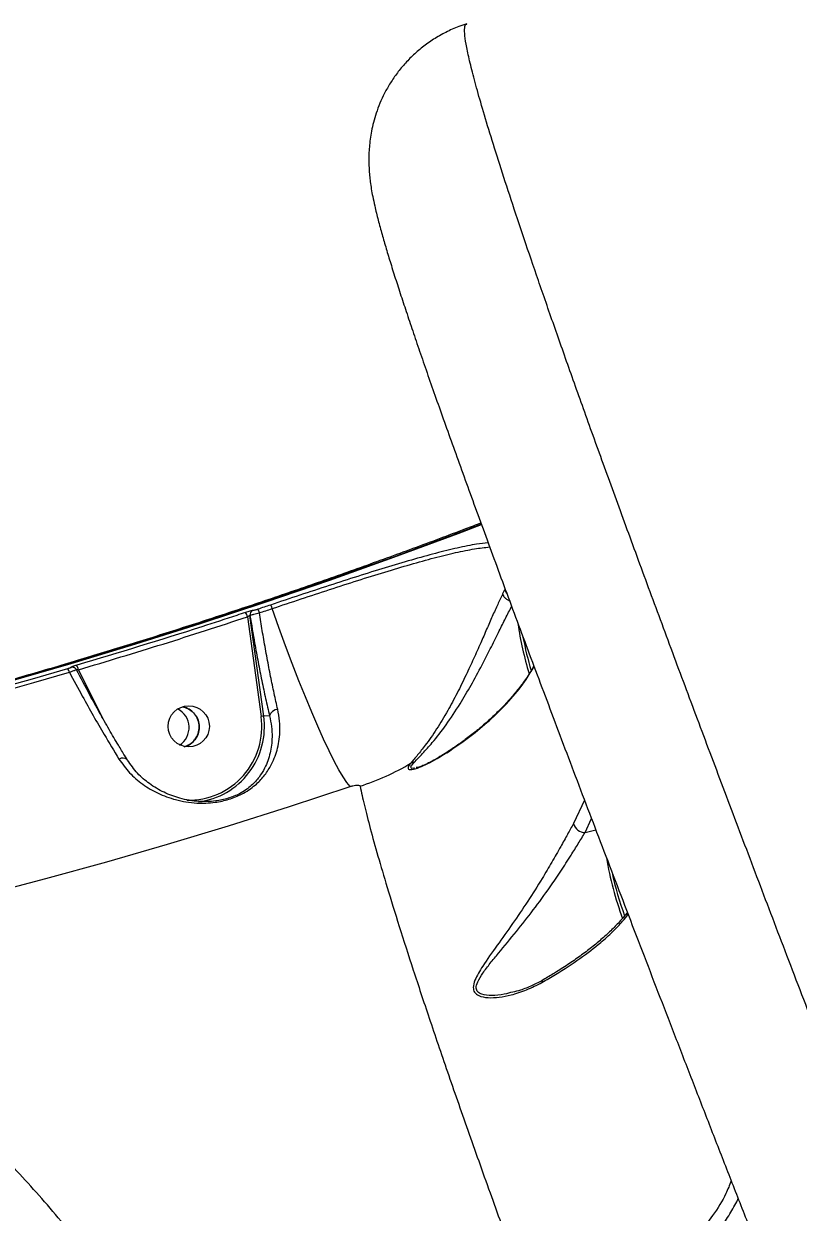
# Model space of a CAD drawing. Header units: millimetres. Extents: x -7447 to 8662, y -5576 to 6370.
# Drawn here: x 3353.6 to 3521.4, y -1585.9 to -1328 of the extents above; entities that cross this region are included whole.
import ezdxf

# ---------------------------------------------------------------- set-up
doc = ezdxf.new("R2010")
doc.units = ezdxf.units.MM
doc.layers.add('DiKom', color=7, linetype='Continuous')
doc.layers.add('DIKOM_ОБЪЕКТ', color=7, linetype='Continuous')
doc.styles.add('style1', font='arial.ttf', dxfattribs={"width": 0.8})
doc.dimstyles.new('1-50', dxfattribs={"dimtxt": 300, "dimasz": 200, "dimexe": 100, "dimexo": 0, "dimgap": 100, "dimtad": 1, "dimdec": 0, "dimtxsty": 'style1', "dimcen": 0, "dimclrd": 7, "dimclre": 7, "dimadec": 1, "dimazin": 2, "dimtfac": 1, "dimtdec": 0, "dimtmove": 1, "dimatfit": 3, "dimfxl": 0, "dimlwd": 25, "dimlwe": 18, "dimarcsym": 0})

# ---------------------------------------------------------------- blocks, each defined once
blk = doc.blocks.new('*D10')
at = {"color": 7, "linetype": 'Continuous', "lineweight": 18, "transparency": 16777216}
for p, q in [((-5489.75, 240.8), (-5489.75, 4573.49)), ((4778.18, -2126.78), (4778.18, 4573.49))]:
    blk.add_line(p, q, dxfattribs=at)
at = {"color": 7, "linetype": 'Continuous', "lineweight": 25, "transparency": 16777216}
blk.add_line((4578.18, 4473.49), (-5289.75, 4473.49), dxfattribs=at)
at = {"color": 7, "linetype": 'Continuous', "transparency": 16777216}
for points in [[(-5289.75, 4506.82), (-5289.75, 4440.16), (-5489.75, 4473.49)], [(4578.18, 4506.82), (4578.18, 4440.16), (4778.18, 4473.49)]]:
    blk.add_solid(points, dxfattribs=at)
at = {"layer": 'Defpoints', "color": 0, "linetype": 'Continuous', "transparency": 16777216}
for p in [(-5489.75, 4473.49), (-5489.75, 240.8), (4778.18, -2126.78)]:
    blk.add_point(p, dxfattribs=at)
at = {"color": 0, "linetype": 'Continuous', "lineweight": 15, "transparency": 16777216, "insert": (-777.31, 4726.76), "char_height": 300, "attachment_point": 5, "style": 'style1'}
blk.add_mtext('10300', dxfattribs=at)
blk = doc.blocks.new('*D11')
at = {"color": 7, "linetype": 'Continuous', "lineweight": 18, "transparency": 16777216}
for p, q in [((2045.4, 3512.26), (7772.09, 3512.26)), ((-1858.48, -4091.08), (7772.09, -4091.08))]:
    blk.add_line(p, q, dxfattribs=at)
at = {"color": 7, "linetype": 'Continuous', "lineweight": 25, "transparency": 16777216}
blk.add_line((7672.09, -3891.08), (7672.09, 3312.26), dxfattribs=at)
at = {"color": 7, "linetype": 'Continuous', "transparency": 16777216}
for points in [[(7638.76, 3312.26), (7705.42, 3312.26), (7672.09, 3512.26)], [(7638.76, -3891.08), (7705.42, -3891.08), (7672.09, -4091.08)]]:
    blk.add_solid(points, dxfattribs=at)
at = {"layer": 'Defpoints', "color": 0, "linetype": 'Continuous', "transparency": 16777216}
for p in [(2045.4, 3512.26), (7672.09, 3512.26), (-1858.48, -4091.08)]:
    blk.add_point(p, dxfattribs=at)
at = {"color": 0, "linetype": 'Continuous', "lineweight": 15, "transparency": 16777216, "insert": (7418.92, 3.22), "char_height": 300, "attachment_point": 5, "rotation": 90, "style": 'style1'}
blk.add_mtext('7600', dxfattribs=at)
blk = doc.blocks.new('*D12')
at = {"layer": 'Defpoints', "color": 0, "transparency": 16777216}
for p in [(-7446.93, 5919.72), (-7446.93, 736.93), (6905.53, -2412.68)]:
    blk.add_point(p, dxfattribs=at)
at = {"layer": 'DiKom', "color": 7, "lineweight": 18, "transparency": 16777216}
for p, q in [((-7446.93, 736.93), (-7446.93, 6019.72)), ((6905.53, -2412.68), (6905.53, 6019.72))]:
    blk.add_line(p, q, dxfattribs=at)
at = {"layer": 'DiKom', "color": 7, "lineweight": 25, "transparency": 16777216}
blk.add_line((6705.53, 5919.72), (-7246.93, 5919.72), dxfattribs=at)
at = {"layer": 'DiKom', "color": 7, "transparency": 16777216}
for points in [[(-7246.93, 5953.05), (-7246.93, 5886.39), (-7446.93, 5919.72)], [(6705.53, 5953.05), (6705.53, 5886.39), (6905.53, 5919.72)]]:
    blk.add_solid(points, dxfattribs=at)
at = {"layer": 'DiKom', "color": 0, "transparency": 16777216, "insert": (-918.31, 6173), "char_height": 300, "attachment_point": 5, "style": 'style1'}
blk.add_mtext('14300', dxfattribs=at)
blk = doc.blocks.new('*D13')
at = {"layer": 'Defpoints', "color": 0, "transparency": 16777216}
for p in [(2049.72, 5594.27), (-1141.86, -5576.35), (8561.69, -5576.35)]:
    blk.add_point(p, dxfattribs=at)
at = {"layer": 'DiKom', "color": 7, "lineweight": 18, "transparency": 16777216}
for p, q in [((2049.72, 5594.27), (8661.69, 5594.27)), ((-1141.86, -5576.35), (8661.69, -5576.35))]:
    blk.add_line(p, q, dxfattribs=at)
at = {"layer": 'DiKom', "color": 7, "lineweight": 25, "transparency": 16777216}
blk.add_line((8561.69, 5394.27), (8561.69, -5376.35), dxfattribs=at)
at = {"layer": 'DiKom', "color": 7, "transparency": 16777216}
for points in [[(8528.35, 5394.27), (8595.02, 5394.27), (8561.69, 5594.27)], [(8528.35, -5376.35), (8595.02, -5376.35), (8561.69, -5576.35)]]:
    blk.add_solid(points, dxfattribs=at)
at = {"layer": 'DiKom', "color": 0, "transparency": 16777216, "insert": (8308.52, 8.96), "char_height": 300, "attachment_point": 5, "rotation": 90, "style": 'style1'}
blk.add_mtext('11200', dxfattribs=at)

msp = doc.modelspace()

# ---------------------------------------------------------------- linework, layer by layer
at = {"layer": 'DIKOM_ОБЪЕКТ', "color": 7, "linetype": 'Continuous', "lineweight": 15}
for p, q in [((3449.62, -1328.13), (3449.62, -1328.14)), ((3457.8, -1450.82), (3457.36, -1451.74)), ((3402.58, -1456.4), (3402.59, -1456.4)), ((3405.57, -1478.24), (3402.58, -1456.4)), ((3403.26, -1455.31), (3403.26, -1455.31)), ((3402.05, -1456.69), (3405.01, -1478.31)), ((3363.81, -1467.67), (3363.81, -1467.67)), ((3370.6, -1478.52), (3365.44, -1468.16)), ((3406.84, -1478.17), (3405.57, -1478.24)), ((3389.01, -1484.68), (3388.34, -1484.86)), ((3375.96, -1487.61), (3375.4, -1486.68)), ((3438.83, -1489.35), (3438.6, -1489.41)), ((3475.11, -1496.49), (3472.72, -1501.55)), ((3475.22, -1503.5), (3476.63, -1500.47)), ((3475.22, -1503.5), (3477.55, -1502.89)), ((3466.13, -1535.44), (3466.17, -1535.42))]:
    msp.add_line(p, q, dxfattribs=at)
at = {"layer": 'DIKOM_ОБЪЕКТ', "color": 7, "linetype": 'Continuous', "lineweight": 15, "flags": 128}
for points in [[(3227.39, -1498.3), (3238.71, -1496.39), (3252.4, -1493.91), (3266.17, -1491.22), (3280, -1488.33), (3293.89, -1485.24), (3307.83, -1481.95), (3321.8, -1478.46), (3335.8, -1474.77), (3349.82, -1470.9), (3363.84, -1466.83), (3377.87, -1462.58), (3391.89, -1458.14), (3405.9, -1453.52), (3419.87, -1448.73), (3433.81, -1443.76), (3447.7, -1438.61), (3452.77, -1436.69)], [(3452.75, -1436.62), (3447.63, -1438.56), (3433.7, -1443.72), (3419.71, -1448.7), (3405.7, -1453.51), (3391.65, -1458.15), (3377.59, -1462.6), (3363.52, -1466.86), (3349.45, -1470.94), (3335.39, -1474.83), (3321.34, -1478.52), (3307.33, -1482.02), (3293.35, -1485.32), (3279.42, -1488.42), (3265.55, -1491.32), (3251.74, -1494.02), (3238, -1496.51), (3235.41, -1496.96)], [(3407.04, -1454.13), (3406.7, -1454.24), (3406.35, -1454.36), (3406.01, -1454.47), (3405.67, -1454.59), (3405.32, -1454.7), (3404.98, -1454.82), (3404.64, -1454.93), (3404.29, -1455.05)], [(3404.65, -1455.83), (3404.99, -1455.71), (3405.34, -1455.6), (3405.68, -1455.49), (3406.02, -1455.37), (3406.37, -1455.26), (3406.71, -1455.14), (3407.05, -1455.03), (3407.4, -1454.91)], [(3424.32, -1493.49), (3423.61, -1492.64), (3422.79, -1491.43), (3421.86, -1489.87), (3420.84, -1487.98), (3419.74, -1485.76), (3418.55, -1483.24), (3417.29, -1480.44), (3415.97, -1477.37), (3414.6, -1474.07), (3413.2, -1470.55), (3411.76, -1466.84), (3410.31, -1462.98), (3408.85, -1458.99), (3407.4, -1454.91)], [(3363.06, -1467.96), (3355.38, -1470.18), (3347.7, -1472.34), (3340.03, -1474.45), (3332.36, -1476.49), (3324.7, -1478.48), (3317.05, -1480.41), (3309.41, -1482.27), (3301.78, -1484.08)], [(3302.21, -1484.84), (3309.84, -1483.04), (3317.47, -1481.17), (3325.12, -1479.25), (3332.77, -1477.26), (3340.43, -1475.22), (3348.1, -1473.11), (3355.77, -1470.95), (3363.45, -1468.73)], [(3376.04, -1487.81), (3375.96, -1487.63), (3375.95, -1487.62)], [(3283.36, -1530.83), (3292.83, -1528.96), (3305.85, -1526.23), (3318.92, -1523.31), (3332.03, -1520.21), (3345.18, -1516.93), (3358.35, -1513.46), (3371.55, -1509.82), (3384.75, -1505.99), (3397.95, -1502), (3411.14, -1497.83), (3424.32, -1493.49)]]:
    msp.add_lwpolyline(points, dxfattribs=at)
at = {"layer": 'DIKOM_ОБЪЕКТ', "color": 7, "linetype": 'Continuous', "lineweight": 15}
msp.add_circle((3389.32, -1480.45), 4.47, dxfattribs=at)
for centre, radius, start, end in [((3459.53, -1450.31), 1.8, 196.4187, 223.0873), ((3399.69, -1457.23), 2.42, 12.7829, 37.5743), ((3403.58, -1456.27), 1, 108.6956, 187.5929), ((3403.58, -1456.27), 1, 108.698, 187.5904), ((3402.18, -1456.48), 2.56, 14.7821, 34.1353), ((3530.32, -1448.23), 70.35, 188.1125, 197.1796), ((3532.36, -1447.72), 71.85, 190.7438, 196.7027), ((3361.89, -1469.02), 1.58, 10.6227, 42.351), ((3364.09, -1468.61), 0.981, 79.5653, 106.2524), ((3364.08, -1468.61), 0.979, 79.9306, 106.3101), ((3364.08, -1468.62), 0.994, 61.088, 79.7091), ((3363.11, -1468.59), 2.36, 10.5621, 35.8873), ((3384.88, -1480.72), 4.52, 302.8558, 63.2569), ((3408.77, -1478.79), 2.03, 94.5331, 162.0642), ((3389.25, -1480.55), 15.92, 268.8631, 8.1122), ((3389.27, -1480.53), 16.46, 277.511, 8.0278), ((3407.45, -1495.21), 17.08, 96.3306, 98.2208), ((3375.02, -1488.9), 1.58, 53.761, 120.9232), ((3411.07, -1444.84), 50.96, 287.5654, 301.1691), ((3438.17, -1489.98), 1.71, 90.0276, 115.0327), ((3475.26, -1500.87), 2.63, 195.1096, 269.1864), ((3550.77, -1497.07), 71.91, 189.5454, 200.3899), ((3548.99, -1497.57), 69.46, 192.133, 200.2059), ((3466.61, -1536), 0.738, 130.4363, 180.8059)]:
    msp.add_arc(centre, radius, start, end, dxfattribs=at)
for points, knots in [([(3449.6, -1328.09), (3449.02, -1328.26), (3447.46, -1328.74), (3445.04, -1329.86), (3442.39, -1331.36), (3439.96, -1333.09), (3437.76, -1335), (3435.81, -1337.06), (3434.11, -1339.21), (3432.66, -1341.43), (3431.46, -1343.65), (3430.51, -1345.84), (3429.77, -1347.94), (3429.22, -1349.94), (3428.83, -1351.82), (3428.57, -1353.57), (3428.42, -1355.21), (3428.35, -1356.75), (3428.35, -1358.22), (3428.41, -1359.63), (3428.52, -1361.03), (3428.69, -1362.46), (3428.91, -1363.97), (3429.22, -1365.7), (3429.7, -1367.92), (3430.35, -1370.59), (3431.19, -1373.64), (3432.09, -1376.77), (3433.1, -1380.07), (3434.21, -1383.61), (3435.45, -1387.44), (3436.78, -1391.46), (3438.21, -1395.7), (3439.74, -1400.18), (3441.37, -1404.89), (3443.11, -1409.85), (3444.96, -1415.06), (3446.91, -1420.52), (3448.97, -1426.23), (3451.13, -1432.19), (3453.39, -1438.39), (3455.76, -1444.85), (3458.24, -1451.54), (3460.8, -1458.46), (3463.46, -1465.57), (3466.2, -1472.89), (3469.04, -1480.43), (3471.97, -1488.2), (3475, -1496.19), (3478.12, -1504.39), (3481.33, -1512.79), (3484.62, -1521.41), (3488, -1530.21), (3491.46, -1539.2), (3495, -1548.37), (3498.63, -1557.74), (3502.33, -1567.29), (3506.1, -1576.98), (3509.93, -1586.79), (3513.81, -1596.72), (3517.75, -1606.8), (3521.76, -1617.03), (3525.84, -1627.41), (3529.98, -1637.91), (3534.17, -1648.54), (3538.42, -1659.29), (3542.72, -1670.15), (3547.07, -1681.1), (3551.45, -1692.13), (3555.89, -1703.27), (3560.36, -1714.5), (3564.88, -1725.79), (3569.41, -1737.12), (3573.95, -1748.45), (3578.5, -1759.79), (3583.08, -1771.18), (3587.69, -1782.63), (3592.34, -1794.14), (3597.01, -1805.7), (3601.7, -1817.3), (3606.41, -1828.92), (3611.13, -1840.53), (3615.84, -1852.14), (3620.56, -1863.71), (3625.26, -1875.24), (3629.94, -1886.7), (3634.6, -1898.09), (3639.23, -1909.4), (3643.85, -1920.66), (3648.47, -1931.89), (3653.09, -1943.11), (3657.69, -1954.27), (3662.26, -1965.34), (3666.81, -1976.32), (3671.3, -1987.17), (3675.76, -1997.91), (3680.18, -2008.53), (3684.56, -2019.03), (3688.89, -2029.4), (3693.17, -2039.64), (3697.41, -2049.76), (3701.6, -2059.75), (3705.75, -2069.59), (3709.83, -2079.28), (3713.86, -2088.81), (3717.83, -2098.19), (3721.74, -2107.41), (3725.58, -2116.43), (3729.34, -2125.24), (3733.02, -2133.83), (3736.61, -2142.22), (3740.14, -2150.42), (3743.59, -2158.42), (3746.97, -2166.21), (3750.26, -2173.79), (3753.47, -2181.16), (3756.59, -2188.3), (3759.62, -2195.21), (3762.57, -2201.88), (3765.43, -2208.33), (3768.2, -2214.56), (3770.87, -2220.53), (3773.44, -2226.24), (3775.9, -2231.67), (3778.26, -2236.85), (3780.53, -2241.79), (3782.71, -2246.49), (3784.78, -2250.93), (3786.77, -2255.12), (3788.65, -2259.06), (3790.45, -2262.77), (3792.16, -2266.23), (3793.79, -2269.47), (3795.36, -2272.5), (3796.89, -2275.39), (3798.48, -2278.24), (3799.99, -2280.8), (3801.33, -2282.9), (3802.43, -2284.48), (3803.35, -2285.7), (3804.3, -2286.87), (3805.29, -2288), (3806.36, -2289.12), (3807.52, -2290.23), (3808.82, -2291.34), (3810.27, -2292.46), (3811.9, -2293.57), (3813.74, -2294.64), (3815.8, -2295.66), (3818.07, -2296.57), (3820.55, -2297.33), (3823.19, -2297.89), (3825.96, -2298.23), (3828.8, -2298.31), (3831.78, -2298.1), (3834.85, -2297.59), (3837.9, -2296.71), (3840.21, -2295.84), (3841.44, -2295.18), (3841.75, -2295.02)], [0, 0, 0, 0, 0.001201, 0.003259, 0.00528, 0.007266, 0.00922, 0.011142, 0.013033, 0.014891, 0.016715, 0.018505, 0.020265, 0.022009, 0.023761, 0.025545, 0.0274, 0.029375, 0.031526, 0.033922, 0.036655, 0.039847, 0.04368, 0.04846, 0.054794, 0.064418, 0.07374, 0.082405, 0.090649, 0.099374, 0.107793, 0.116, 0.124155, 0.132208, 0.140204, 0.148165, 0.156105, 0.16404, 0.171985, 0.179859, 0.187756, 0.195668, 0.203577, 0.211463, 0.219306, 0.227092, 0.234914, 0.242753, 0.250582, 0.258408, 0.26624, 0.274083, 0.281947, 0.289758, 0.297586, 0.305445, 0.313317, 0.321175, 0.328997, 0.336766, 0.344537, 0.352361, 0.360174, 0.367986, 0.375802, 0.383628, 0.391472, 0.399286, 0.407091, 0.414925, 0.422774, 0.430618, 0.438438, 0.446218, 0.453962, 0.461712, 0.469492, 0.477299, 0.485125, 0.492968, 0.50082, 0.508677, 0.516531, 0.524377, 0.532208, 0.540019, 0.547805, 0.555561, 0.563299, 0.57111, 0.57894, 0.586781, 0.594625, 0.602464, 0.610289, 0.618082, 0.625893, 0.633697, 0.641496, 0.649296, 0.657103, 0.664925, 0.672775, 0.68059, 0.688424, 0.696282, 0.704149, 0.712008, 0.71984, 0.727631, 0.735426, 0.743254, 0.751076, 0.758899, 0.766729, 0.774573, 0.782442, 0.790279, 0.798122, 0.806004, 0.813906, 0.82181, 0.829693, 0.83754, 0.845367, 0.853285, 0.861211, 0.869157, 0.877137, 0.885169, 0.893274, 0.901498, 0.909749, 0.918211, 0.926975, 0.936274, 0.946829, 0.954445, 0.958709, 0.96234, 0.965388, 0.968008, 0.970318, 0.972407, 0.974346, 0.976192, 0.977994, 0.979788, 0.981591, 0.983423, 0.985288, 0.987183, 0.989099, 0.991027, 0.992963, 0.995111, 0.997225, 0.999298, 1, 1, 1, 1]), ([(3841.72, -2294.95), (3841.66, -2295.01), (3841.46, -2295.22), (3840.76, -2294.73), (3839.59, -2293.44), (3838.03, -2291.19), (3836.12, -2288.08), (3833.88, -2284.13), (3831.33, -2279.38), (3828.47, -2273.85), (3825.3, -2267.54), (3821.78, -2260.37), (3817.91, -2252.32), (3813.69, -2243.38), (3809.15, -2233.65), (3804.36, -2223.25), (3799.34, -2212.22), (3794.1, -2200.59), (3788.6, -2188.29), (3782.8, -2175.23), (3776.69, -2161.38), (3770.29, -2146.75), (3763.66, -2131.52), (3756.88, -2115.85), (3749.97, -2099.81), (3742.94, -2083.43), (3735.75, -2066.57), (3728.34, -2049.12), (3720.7, -2031.07), (3712.86, -2012.45), (3704.89, -1993.46), (3696.89, -1974.33), (3688.88, -1955.08), (3680.86, -1935.77), (3672.79, -1916.24), (3664.59, -1896.35), (3656.28, -1876.11), (3647.87, -1855.56), (3639.46, -1834.93), (3630.72, -1813.4), (3621.66, -1791.01), (3612.32, -1767.81), (3602.99, -1744.55), (3593.69, -1721.28), (3584.45, -1698.07), (3575.83, -1676.29), (3567.8, -1655.95), (3560.37, -1637.03), (3553.08, -1618.41), (3545.88, -1599.95), (3538.8, -1581.7), (3531.84, -1563.68), (3525.09, -1546.12), (3518.62, -1529.22), (3512.45, -1513), (3506.57, -1497.45), (3500.92, -1482.43), (3495.47, -1467.85), (3490.24, -1453.75), (3485.24, -1440.16), (3480.53, -1427.24), (3476.16, -1415.14), (3472.14, -1403.86), (3468.45, -1393.37), (3465.06, -1383.62), (3461.96, -1374.51), (3459.16, -1366.11), (3456.68, -1358.44), (3454.53, -1351.6), (3452.76, -1345.67), (3451.34, -1340.62), (3450.26, -1336.43), (3449.53, -1333.07), (3449.12, -1330.5), (3449.1, -1328.86), (3449.27, -1328.07), (3449.56, -1328.12), (3449.62, -1328.13)], [0, 0, 0, 0, 0.004915, 0.018122, 0.031707, 0.045304, 0.058902, 0.072487, 0.085714, 0.098952, 0.11219, 0.125416, 0.139028, 0.152653, 0.166277, 0.17989, 0.193117, 0.206356, 0.219595, 0.232823, 0.246435, 0.26006, 0.273685, 0.287297, 0.300508, 0.31373, 0.326951, 0.340162, 0.353755, 0.367361, 0.380966, 0.394559, 0.407771, 0.420994, 0.434217, 0.447429, 0.461024, 0.474632, 0.48824, 0.501835, 0.517118, 0.53241, 0.547692, 0.563305, 0.578927, 0.59454, 0.607769, 0.621009, 0.63425, 0.647479, 0.661092, 0.674718, 0.688344, 0.701957, 0.715163, 0.728381, 0.741599, 0.754805, 0.768394, 0.781994, 0.795595, 0.809184, 0.822412, 0.835651, 0.848891, 0.862119, 0.875733, 0.889359, 0.902986, 0.9166, 0.929824, 0.943058, 0.956293, 0.969516, 0.983126, 0.996748, 1, 1, 1, 1]), ([(3452.65, -1436.35), (3451.53, -1436.78), (3446.62, -1438.67), (3437.9, -1441.91), (3426.48, -1446.06), (3415.05, -1450.08), (3403.62, -1453.98), (3392.2, -1457.75), (3380.8, -1461.4), (3369.42, -1464.92), (3358.09, -1468.3), (3346.81, -1471.55), (3335.59, -1474.66), (3324.44, -1477.63), (3313.94, -1480.33), (3307.2, -1481.97), (3304.11, -1482.72)], [0, 0, 0, 0, 0.022611, 0.099212, 0.175786, 0.252317, 0.328788, 0.405185, 0.481492, 0.557694, 0.633774, 0.709716, 0.785504, 0.861124, 0.936558, 1, 1, 1, 1]), ([(3454.21, -1440.62), (3453.41, -1440.71), (3451.46, -1440.93), (3447.62, -1441.72), (3442.9, -1442.87), (3437.65, -1444.33), (3431.98, -1446.02), (3425.99, -1447.9), (3419.77, -1449.9), (3413.41, -1452), (3409.17, -1453.42), (3407.04, -1454.13)], [0, 0, 0, 0, 0.081688, 0.19673, 0.311404, 0.426168, 0.541136, 0.655996, 0.770333, 0.885068, 1, 1, 1, 1]), ([(3407.4, -1454.91), (3409.48, -1454.21), (3413.65, -1452.82), (3419.89, -1450.76), (3425.99, -1448.79), (3431.87, -1446.95), (3437.44, -1445.29), (3442.59, -1443.86), (3447.24, -1442.72), (3451.31, -1441.89), (3453.49, -1441.66), (3454.55, -1441.54)], [0, 0, 0, 0, 0.112061, 0.223452, 0.334876, 0.446937, 0.558131, 0.670145, 0.781717, 0.893104, 1, 1, 1, 1]), ([(3457.36, -1451.74), (3457.01, -1452.48), (3456.29, -1453.97), (3455.12, -1456.58), (3453.89, -1459.4), (3452.54, -1462.5), (3451.05, -1465.85), (3449.35, -1469.53), (3447.49, -1473.32), (3445.36, -1477.29), (3443.04, -1481.13), (3440.83, -1484.29), (3438.87, -1486.74), (3437.92, -1487.87), (3437.44, -1488.44)], [0, 0, 0, 0, 0.063796, 0.129342, 0.195696, 0.263423, 0.342259, 0.422706, 0.517077, 0.613405, 0.725403, 0.839997, 0.919318, 1, 1, 1, 1]), ([(3457.36, -1451.74), (3457.37, -1451.77), (3457.42, -1451.95), (3457.61, -1452.3), (3458.04, -1452.74), (3458.48, -1453.05), (3458.77, -1453.15), (3458.85, -1453.18)], [0, 0, 0, 0, 0.051497, 0.319929, 0.606934, 0.894032, 1, 1, 1, 1]), ([(3401.61, -1455.75), (3400.98, -1455.96), (3397.85, -1457), (3385.7, -1460.98), (3374.1, -1464.47), (3365.03, -1467.2)], [0, 0, 0, 0, 0.051712, 0.258558, 1, 1, 1, 1]), ([(3403.26, -1455.31), (3403.23, -1455.31), (3403.18, -1455.31), (3402.95, -1455.35), (3402.58, -1455.45), (3402.1, -1455.59), (3401.77, -1455.69), (3401.61, -1455.75)], [0, 0, 0, 0, 0.134261, 0.346954, 0.563269, 0.781815, 1, 1, 1, 1]), ([(3402.05, -1456.69), (3402.1, -1456.65), (3402.21, -1456.58), (3402.36, -1456.48), (3402.48, -1456.42), (3402.55, -1456.39), (3402.57, -1456.4), (3402.58, -1456.4)], [0, 0, 0, 0, 0.231869, 0.456216, 0.669077, 0.872308, 1, 1, 1, 1]), ([(3402.59, -1456.4), (3402.63, -1456.38), (3402.72, -1456.34), (3403.05, -1456.24), (3403.49, -1456.12), (3404, -1455.99), (3404.43, -1455.88), (3404.65, -1455.83)], [0, 0, 0, 0, 0.204445, 0.43007, 0.563367, 0.78029, 1, 1, 1, 1]), ([(3402.59, -1456.4), (3402.92, -1458.42), (3403.49, -1461.86), (3404.36, -1466.55), (3405.15, -1470.57), (3405.98, -1474.48), (3406.55, -1476.94), (3406.84, -1478.17)], [0, 0, 0, 0, 0.259053, 0.441623, 0.624196, 0.812097, 1, 1, 1, 1]), ([(3404.29, -1455.05), (3404.29, -1455.05), (3404.19, -1455.08), (3403.97, -1455.15), (3403.72, -1455.22), (3403.5, -1455.28), (3403.33, -1455.32), (3403.28, -1455.31), (3403.26, -1455.31)], [0, 0, 0, 0, 0.00435, 0.219725, 0.435585, 0.568267, 0.793848, 1, 1, 1, 1]), ([(3408.61, -1476.77), (3408.35, -1475.62), (3407.83, -1473.32), (3407.06, -1469.6), (3406.31, -1465.69), (3405.6, -1461.72), (3405.05, -1458.42), (3404.75, -1456.47), (3404.65, -1455.83)], [0, 0, 0, 0, 0.182796, 0.365595, 0.553748, 0.741895, 0.914193, 1, 1, 1, 1]), ([(3407.04, -1454.13), (3407.06, -1454.14), (3407.09, -1454.17), (3407.18, -1454.35), (3407.28, -1454.6), (3407.36, -1454.81), (3407.4, -1454.91)], [0, 0, 0, 0, 0.250002, 0.499943, 0.749874, 1, 1, 1, 1]), ([(3438.17, -1488.28), (3438.76, -1487.66), (3439.98, -1486.41), (3442.4, -1483.71), (3445.14, -1480.18), (3447.96, -1475.94), (3450.55, -1471.53), (3452.73, -1467.49), (3454.71, -1463.61), (3456.35, -1460.3), (3457.83, -1457.32), (3458.78, -1455.44), (3459.25, -1454.55), (3459.31, -1454.44)], [0, 0, 0, 0, 0.092231, 0.186679, 0.318163, 0.453021, 0.561621, 0.672829, 0.75925, 0.847793, 0.917861, 0.989761, 1, 1, 1, 1]), ([(3365.44, -1468.16), (3371.56, -1466.33), (3383.82, -1462.67), (3395.97, -1458.68), (3402.05, -1456.69)], [0, 0, 0, 0, 0.499917, 1, 1, 1, 1]), ([(3363.81, -1467.67), (3363.81, -1467.67), (3363.83, -1467.67), (3363.82, -1467.69), (3363.71, -1467.74), (3363.54, -1467.81), (3363.33, -1467.88), (3363.14, -1467.93), (3363.06, -1467.96)], [0, 0, 0, 0, 0.03401, 0.252269, 0.470547, 0.597991, 0.819375, 1, 1, 1, 1]), ([(3363.45, -1468.73), (3363.61, -1468.67), (3363.97, -1468.52), (3364.39, -1468.37), (3364.72, -1468.25), (3364.94, -1468.17), (3364.96, -1468.17), (3364.96, -1468.18)], [0, 0, 0, 0, 0.197016, 0.439834, 0.57964, 0.818305, 1, 1, 1, 1]), ([(3363.45, -1468.73), (3364.38, -1470.47), (3366.1, -1473.67), (3368.63, -1478.16), (3371.31, -1482.8), (3373.14, -1485.79), (3374.2, -1487.54)], [0, 0, 0, 0, 0.258073, 0.475002, 0.694074, 1, 1, 1, 1]), ([(3365.03, -1467.2), (3364.86, -1467.25), (3364.54, -1467.35), (3364.14, -1467.48), (3363.87, -1467.59), (3363.77, -1467.65), (3363.8, -1467.66), (3363.81, -1467.67)], [0, 0, 0, 0, 0.218276, 0.436779, 0.653045, 0.865745, 1, 1, 1, 1]), ([(3364.97, -1468.17), (3364.92, -1468.09), (3364.83, -1467.93), (3364.61, -1467.77), (3364.42, -1467.68), (3364.3, -1467.65), (3364.26, -1467.65)], [0, 0, 0, 0, 0.298805, 0.601567, 0.860227, 1, 1, 1, 1]), ([(3364.96, -1468.18), (3364.97, -1468.17), (3364.98, -1468.17), (3364.97, -1468.18), (3364.97, -1468.18)], [0, 0, 0, 0, 0.599529, 1, 1, 1, 1]), ([(3375.46, -1486.85), (3375, -1486.09), (3373.89, -1484.25), (3372.05, -1481.1), (3369.98, -1477.44), (3367.6, -1473.14), (3365.93, -1470), (3364.97, -1468.18)], [0, 0, 0, 0, 0.136043, 0.328994, 0.527601, 0.726211, 1, 1, 1, 1]), ([(3365, -1468.16), (3365.03, -1468.15), (3365.09, -1468.15), (3365.25, -1468.15), (3365.37, -1468.15), (3365.44, -1468.16)], [0, 0, 0, 0, 0.318241, 0.653707, 1, 1, 1, 1]), ([(3443.16, -1487.46), (3444.1, -1486.88), (3446.93, -1485.14), (3450.96, -1482.22), (3455.42, -1478.44), (3459.32, -1474.44), (3462.34, -1470.65), (3463.63, -1468.4), (3464.16, -1467.45)], [0, 0, 0, 0, 0.082071, 0.248011, 0.414216, 0.62931, 0.845165, 1, 1, 1, 1]), ([(3464.12, -1467.34), (3463.96, -1467.64), (3463.37, -1468.72), (3462.14, -1470.55), (3460.46, -1472.78), (3458.6, -1474.96), (3456.5, -1477.16), (3454.21, -1479.31), (3451.91, -1481.28), (3449.64, -1483.07), (3447.34, -1484.72), (3445.27, -1486.11), (3443.89, -1486.94), (3443.36, -1487.27)], [0, 0, 0, 0, 0.050032, 0.181429, 0.294, 0.401332, 0.515081, 0.623671, 0.71686, 0.8017, 0.880151, 0.953396, 1, 1, 1, 1]), ([(3374.2, -1487.54), (3374.93, -1488.57), (3376.4, -1490.64), (3379.3, -1493.1), (3382.64, -1495.07), (3385.84, -1496.25), (3388.71, -1496.87), (3390.9, -1497.11), (3393.03, -1497.13), (3395.36, -1496.93), (3398.08, -1496.35), (3400.55, -1495.34), (3402.38, -1494.25), (3404.06, -1492.96), (3405.69, -1491.26), (3407.35, -1488.77), (3408.62, -1485.64), (3409.14, -1482.31), (3409.09, -1479.3), (3408.77, -1477.62), (3408.61, -1476.77)], [0, 0, 0, 0, 0.071789, 0.145629, 0.22117, 0.298518, 0.340638, 0.383293, 0.4161, 0.449613, 0.498644, 0.54779, 0.58045, 0.613971, 0.670434, 0.728317, 0.811955, 0.898073, 0.948686, 1, 1, 1, 1]), ([(3390.88, -1483.03), (3391.11, -1482.57), (3391.57, -1481.67), (3391.64, -1480.12), (3391.24, -1478.64), (3390.36, -1477.38), (3389.21, -1476.51), (3388.34, -1476.31), (3387.96, -1476.22)], [0, 0, 0, 0, 0.172961, 0.345889, 0.518827, 0.691769, 0.86473, 1, 1, 1, 1]), ([(3387.97, -1476.22), (3388.37, -1476.32), (3389.27, -1476.54), (3390.41, -1477.44), (3391.27, -1478.71), (3391.65, -1480.2), (3391.53, -1481.74), (3390.91, -1483.14), (3390, -1484.14), (3389.28, -1484.53), (3389.01, -1484.68)], [0, 0, 0, 0, 0.111005, 0.245167, 0.379332, 0.513504, 0.64767, 0.781832, 0.915993, 1, 1, 1, 1]), ([(3406.84, -1478.17), (3407, -1478.94), (3407.33, -1480.51), (3407.44, -1483.24), (3407.08, -1486.31), (3406.05, -1489.17), (3404.63, -1491.48), (3403.23, -1493.03), (3401.74, -1494.22), (3400.13, -1495.21), (3397.9, -1496.14), (3395.44, -1496.65), (3393.34, -1496.81), (3391.41, -1496.77), (3389.41, -1496.53), (3386.82, -1495.95), (3383.88, -1494.84), (3380.83, -1493.01), (3378.12, -1490.72), (3376.74, -1488.79), (3376.04, -1487.81)], [0, 0, 0, 0, 0.051556, 0.103779, 0.189074, 0.276602, 0.333213, 0.390922, 0.422554, 0.454961, 0.501267, 0.547507, 0.579175, 0.611766, 0.653726, 0.6963, 0.773122, 0.851625, 0.924965, 1, 1, 1, 1]), ([(3388.34, -1484.86), (3388.59, -1484.8), (3389.33, -1484.62), (3390.21, -1483.94), (3390.69, -1483.28), (3390.88, -1483.03)], [0, 0, 0, 0, 0.240596, 0.707629, 1, 1, 1, 1]), ([(3437.44, -1488.44), (3437.21, -1488.75), (3436.78, -1489.33), (3436.87, -1489.81), (3437.7, -1489.87), (3439.25, -1489.41), (3441.18, -1488.57), (3442.49, -1487.83), (3443.16, -1487.46)], [0, 0, 0, 0, 0.167269, 0.30432, 0.44167, 0.637029, 0.81672, 1, 1, 1, 1]), ([(3443.35, -1487.25), (3443.18, -1487.36), (3442.49, -1487.8), (3441.36, -1488.38), (3440.11, -1488.95), (3439.23, -1489.28), (3438.73, -1489.42), (3438.62, -1489.44), (3438.61, -1489.45)], [0, 0, 0, 0, 0.091779, 0.387409, 0.643073, 0.838109, 0.987048, 1, 1, 1, 1]), ([(3443.16, -1487.46), (3443.17, -1487.44), (3443.22, -1487.36), (3443.3, -1487.31), (3443.36, -1487.28)], [0, 0, 0, 0, 0.208488, 1, 1, 1, 1]), ([(3438.26, -1489.5), (3438.2, -1489.52), (3437.79, -1489.63), (3437.43, -1489.52), (3437.43, -1489.09), (3437.9, -1488.57), (3438.17, -1488.28)], [0, 0, 0, 0, 0.044054, 0.337734, 0.632503, 1, 1, 1, 1]), ([(3424.32, -1493.49), (3424.42, -1493.46), (3424.62, -1493.39), (3425.02, -1493.3), (3425.44, -1493.22), (3425.96, -1493.18), (3426.25, -1493.23), (3426.41, -1493.32), (3426.43, -1493.38), (3426.45, -1493.42)], [0, 0, 0, 0, 0.076745, 0.1605, 0.317413, 0.466119, 0.762492, 0.84283, 1, 1, 1, 1]), ([(3426.45, -1493.42), (3426.74, -1494.75), (3427.32, -1497.42), (3428.63, -1502.53), (3430.27, -1508.45), (3432.35, -1515.48), (3434.88, -1523.69), (3437.92, -1533.15), (3441.4, -1543.67), (3445.34, -1555.27), (3449.74, -1567.91), (3454.46, -1581.2), (3459.47, -1595.03), (3464.72, -1609.3), (3470.35, -1624.39), (3476.38, -1640.3), (3482.79, -1656.98), (3489.58, -1674.43), (3496.75, -1692.63), (3504.31, -1711.62), (3512.17, -1731.14), (3520.13, -1750.7), (3528.1, -1770.14), (3536.06, -1789.36), (3544.2, -1808.91), (3552.51, -1828.74), (3560.97, -1848.77), (3569.32, -1868.46), (3577.54, -1887.74), (3585.61, -1906.58), (3593.7, -1925.38), (3601.77, -1944.08), (3609.83, -1962.66), (3615.08, -1974.72), (3617.71, -1980.75)], [0, 0, 0, 0, 0.028334, 0.056667, 0.085283, 0.113898, 0.145532, 0.17719, 0.208824, 0.24139, 0.273983, 0.306549, 0.337187, 0.367849, 0.398487, 0.43001, 0.461558, 0.49308, 0.525743, 0.558406, 0.591537, 0.624669, 0.655787, 0.68693, 0.718048, 0.750073, 0.782124, 0.81415, 0.844705, 0.875282, 0.905838, 0.937217, 0.96862, 1, 1, 1, 1]), ([(3472.72, -1501.55), (3472.29, -1502.31), (3471.43, -1503.85), (3469.86, -1506.71), (3468.02, -1509.94), (3465.64, -1513.95), (3462.78, -1518.47), (3459.48, -1523.34), (3456.12, -1528.03), (3453.6, -1531.55), (3452.07, -1534.03), (3451.28, -1535.58), (3450.89, -1537.03), (3451.17, -1538.2), (3452.26, -1539.04), (3454.18, -1539.38), (3456.63, -1539.24), (3459.46, -1538.69), (3462.6, -1537.69), (3464.78, -1536.57), (3465.87, -1536.01)], [0, 0, 0, 0, 0.047088, 0.095745, 0.154355, 0.214638, 0.300982, 0.389689, 0.480766, 0.573689, 0.606829, 0.640385, 0.677229, 0.707557, 0.737925, 0.782836, 0.828682, 0.875536, 0.937331, 1, 1, 1, 1]), ([(3459.55, -1538.1), (3458.94, -1538.26), (3457.39, -1538.66), (3455.06, -1538.9), (3453.02, -1538.74), (3451.89, -1538.11), (3451.52, -1537.16), (3451.94, -1535.74), (3453.07, -1533.92), (3454.66, -1531.84), (3457.09, -1528.89), (3460.25, -1525.1), (3464.04, -1520.29), (3467.27, -1515.87), (3470, -1511.86), (3472.04, -1508.68), (3473.8, -1505.82), (3474.74, -1504.28), (3475.22, -1503.5)], [0, 0, 0, 0, 0.038569, 0.096354, 0.14784, 0.178064, 0.208209, 0.246888, 0.298421, 0.354326, 0.410307, 0.525428, 0.632415, 0.741665, 0.813412, 0.886825, 0.942569, 1, 1, 1, 1]), ([(3484.41, -1520.84), (3483.91, -1521.44), (3482.92, -1522.65), (3481.09, -1524.54), (3479.02, -1526.46), (3476.71, -1528.38), (3474.21, -1530.27), (3471.53, -1532.13), (3468.86, -1533.85), (3466.99, -1534.93), (3466.16, -1535.41)], [0, 0, 0, 0, 0.131976, 0.265976, 0.399307, 0.529133, 0.656055, 0.780349, 0.901586, 1, 1, 1, 1]), ([(3465.87, -1536.01), (3466.86, -1535.44), (3469.84, -1533.73), (3474.26, -1530.81), (3478.28, -1527.69), (3481.24, -1525), (3483.22, -1522.95), (3484.17, -1521.72), (3484.55, -1521.22)], [0, 0, 0, 0, 0.113893, 0.342163, 0.575451, 0.733763, 0.892092, 1, 1, 1, 1]), ([(3470.61, -2019.45), (3470.9, -2013.31), (3471.48, -2001.03), (3471.83, -1982.25), (3471.77, -1963.25), (3471.26, -1943.36), (3470.24, -1922.68), (3468.65, -1901.29), (3466.5, -1879.7), (3463.79, -1858), (3460.49, -1836.25), (3456.71, -1815.17), (3452.5, -1794.81), (3447.9, -1775.21), (3442.78, -1755.82), (3437.14, -1736.73), (3430.98, -1718.01), (3424.3, -1699.68), (3417.08, -1681.84), (3409.32, -1664.5), (3401.1, -1647.94), (3392.64, -1632.55), (3384.02, -1618.38), (3375.31, -1605.42), (3366.27, -1593.29), (3356.92, -1582.05), (3347.28, -1571.76), (3337.64, -1562.71), (3328.03, -1554.86), (3318.49, -1548.18), (3308.81, -1542.47), (3299.03, -1537.92), (3291.78, -1535.1), (3287.84, -1534.18), (3287.18, -1534.02)], [0, 0, 0, 0, 0.029061, 0.058122, 0.087472, 0.116822, 0.149268, 0.181739, 0.214184, 0.247586, 0.281016, 0.314417, 0.345842, 0.377291, 0.408716, 0.441048, 0.473405, 0.505737, 0.539238, 0.572739, 0.606721, 0.640703, 0.67262, 0.704562, 0.736479, 0.769326, 0.8022, 0.835047, 0.866387, 0.897749, 0.929089, 0.961274, 0.993483, 1, 1, 1, 1]), ([(3466.15, -1535.47), (3465.35, -1535.89), (3463.74, -1536.76), (3461.51, -1537.63), (3460.1, -1537.98), (3459.56, -1538.11)], [0, 0, 0, 0, 0.369721, 0.754079, 1, 1, 1, 1]), ([(3506.91, -1579.06), (3506.55, -1579.98), (3505.55, -1582.48), (3503.17, -1586.35), (3500.9, -1589.2), (3499.86, -1590.5)], [0, 0, 0, 0, 0.240292, 0.654002, 1, 1, 1, 1]), ([(3502.08, -1592.42), (3502.87, -1591.47), (3504.43, -1589.55), (3506.41, -1586.58), (3507.75, -1584.36), (3508.31, -1583.13), (3508.41, -1582.9)], [0, 0, 0, 0, 0.307091, 0.61419, 0.930221, 1, 1, 1, 1])]:
    msp.add_open_spline(points, degree=3, knots=knots, dxfattribs=at)

# ---------------------------------------------------------------- dimensions: what is measured, and where the dimension line sits
at = {"color": 7, "linetype": 'Continuous', "lineweight": 15}
for base, p1, p2, angle, text, picture, middle in [((-5489.75, 4473.49), (4778.18, -2126.78), (-5489.75, 240.8), 180, '10300', '*D10', (-777.31, 4473.49)), ((7672.09, 3512.26), (-1858.48, -4091.08), (2045.4, 3512.26), 270, '7600', '*D11', (7672.09, 3.22))]:
    dim = msp.add_linear_dim(base=base, p1=p1, p2=p2, angle=angle, text=text, dimstyle='1-50', dxfattribs=at)
    dim.commit()
    dim.dimension.update_dxf_attribs({"geometry": picture, "text_midpoint": middle, "dimtype": 160})
at = {"layer": 'DiKom'}
for base, p1, p2, angle, text, picture, middle in [((-7446.93, 5919.72), (6905.53, -2412.68), (-7446.93, 736.93), 180, '14300', '*D12', (-918.31, 5919.72)), ((8561.69, -5576.35), (2049.72, 5594.27), (-1141.86, -5576.35), 270, '11200', '*D13', (8561.69, 8.96))]:
    dim = msp.add_linear_dim(base=base, p1=p1, p2=p2, angle=angle, text=text, dimstyle='1-50', dxfattribs=at)
    dim.commit()
    dim.dimension.update_dxf_attribs({"geometry": picture, "text_midpoint": middle, "dimtype": 160})

doc.saveas('drawing.dxf')
